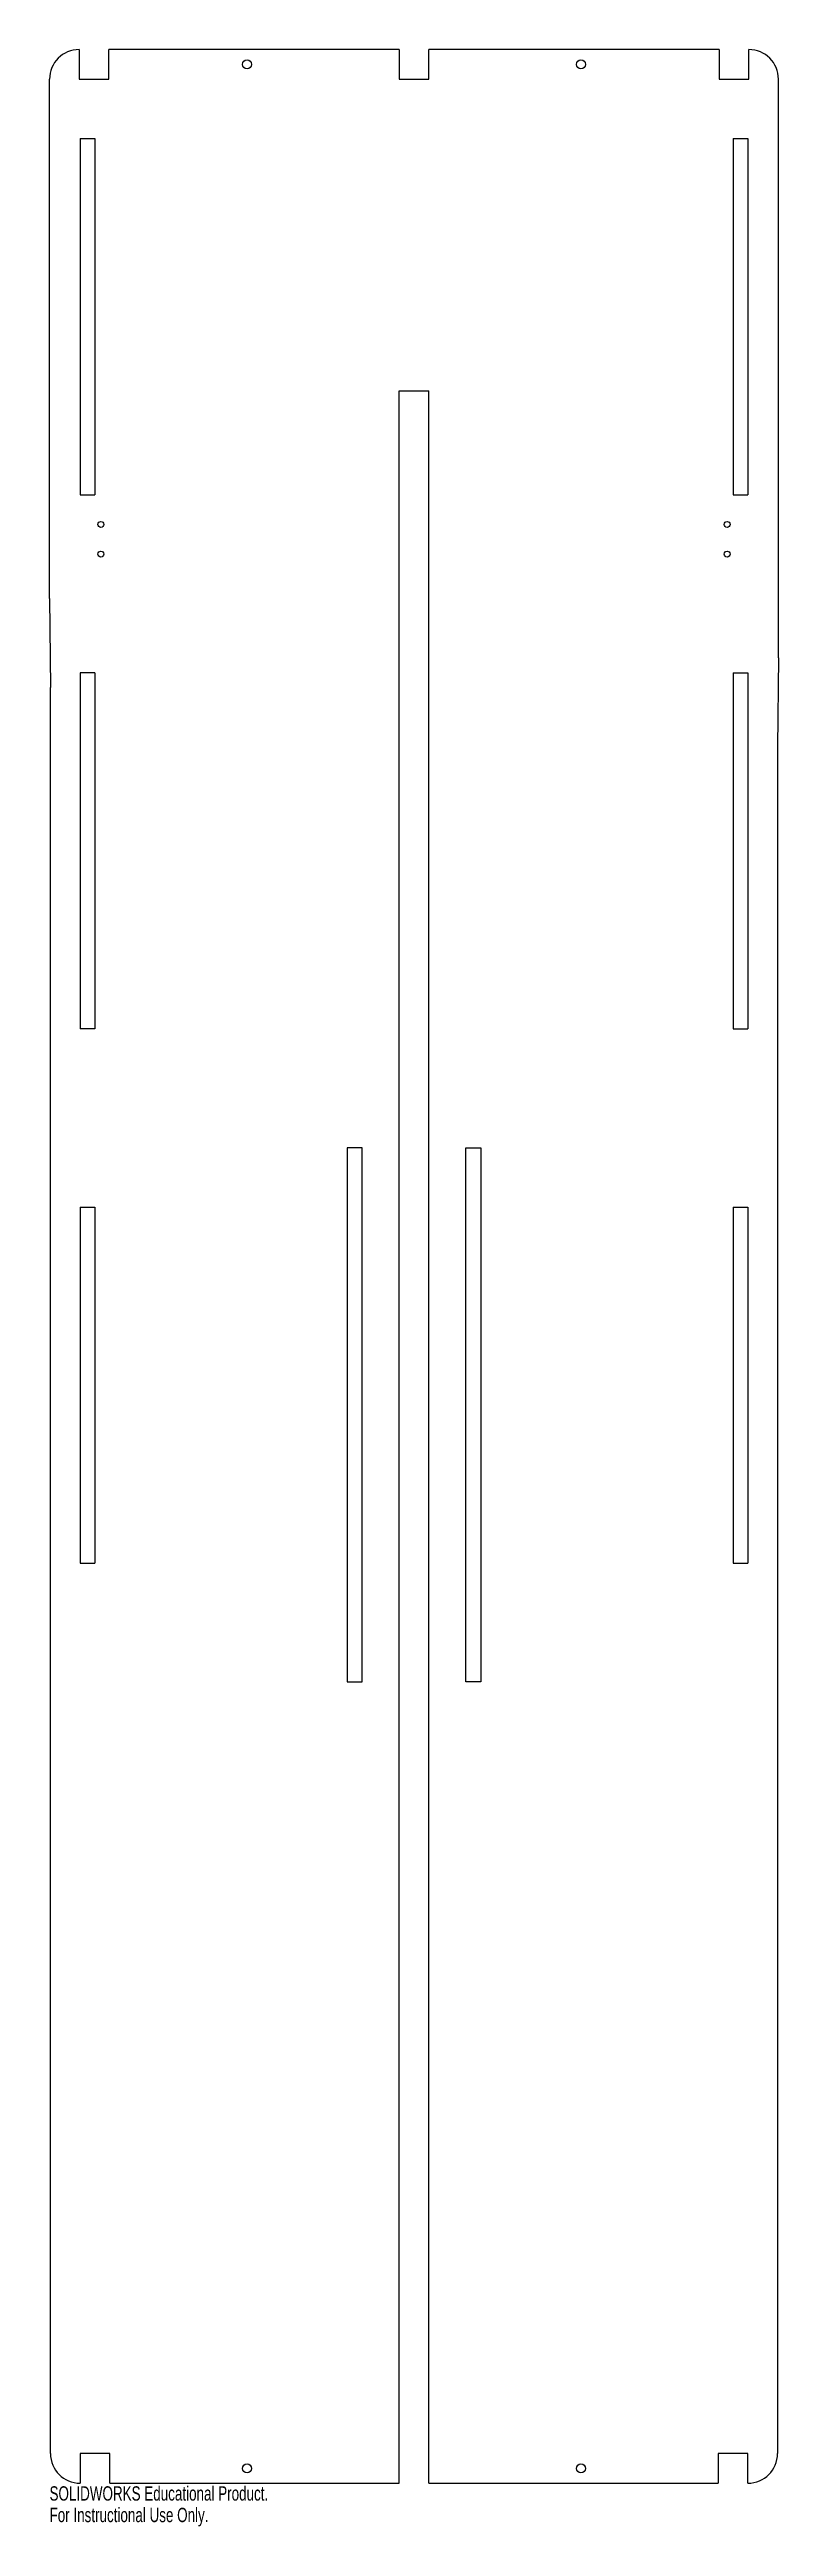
# Model space of a CAD drawing. Header units: millimetres. Extents: x 0 to 245, y -245 to 590.
import ezdxf

# ---------------------------------------------------------------- set-up
doc = ezdxf.new("R2010")
doc.units = ezdxf.units.MM
doc.styles.add('SLDTEXTSTYLE0', font='TXT', dxfattribs={"width": 0.7})

msp = doc.modelspace()

# ---------------------------------------------------------------- linework, layer by layer
at = {"color": 7, "linetype": 'Continuous', "lineweight": 25}
for p, q in [((9.7, 590), (9.7, 580)), ((19.7, 580), (19.7, 590)), ((117.5, 590), (19.7, 590)), ((117.5, 590), (117.5, 580)), ((127.5, 580), (127.5, 590)), ((225.3, 590), (127.5, 590)), ((225.3, 590), (225.3, 580)), ((235.3, 580), (235.3, 590)), ((-0.3, 405), (-0.3, 580)), ((9.7, 580), (19.7, 580)), ((117.5, 580), (127.5, 580)), ((225.3, 580), (235.3, 580)), ((245.3, 385), (245.3, 580)), ((10, 560), (10, 440)), ((10, 560), (15, 560)), ((15, 560), (15, 440)), ((230, 560), (230, 440)), ((230, 560), (235, 560)), ((235, 560), (235, 440)), ((117.5, 475), (127.5, 475)), ((117.5, -230), (117.5, 475)), ((127.5, -230), (127.5, 475)), ((10, 440), (15, 440)), ((230, 440), (235, 440)), ((-0.3, 405), (0, 375)), ((245.3, 385), (245, 355)), ((15, 380), (10, 380)), ((10, 380), (10, 260)), ((15, 380), (15, 260)), ((230, 380), (230, 260)), ((230, 380), (235, 380)), ((235, 380), (235, 260)), ((0, -220), (0, 375)), ((245, 355), (245, -220)), ((15, 260), (10, 260)), ((230, 260), (235, 260)), ((105, 220), (100, 220)), ((100, 220), (100, 40)), ((105, 40), (105, 220)), ((140, 220), (145, 220)), ((140, 40), (140, 220)), ((145, 220), (145, 40)), ((10, 200), (10, 80)), ((10, 200), (15, 200)), ((15, 200), (15, 80)), ((230, 200), (230, 80)), ((230, 200), (235, 200)), ((235, 200), (235, 80)), ((10, 80), (15, 80)), ((230, 80), (235, 80)), ((100, 40), (105, 40)), ((145, 40), (140, 40)), ((20, -220), (10, -220)), ((10, -220), (10, -230)), ((20, -230), (20, -220)), ((235, -220), (225, -220)), ((225, -220), (225, -230)), ((235, -230), (235, -220)), ((20, -230), (117.5, -230)), ((127.5, -230), (225, -230))]:
    msp.add_line(p, q, dxfattribs=at)
for centre, radius in [((66.25, 585), 1.5), ((178.75, 585), 1.5), ((17, 430), 1), ((228, 430), 1), ((17, 420), 1), ((228, 420), 1), ((66.25, -225), 1.5), ((178.75, -225), 1.5)]:
    msp.add_circle(centre, radius, dxfattribs=at)
for centre, start, end in [((9.7, 580), 90, 180), ((235.3, 580), 0, 90), ((10, -220), 180, 270), ((235, -220), 270, 0)]:
    msp.add_arc(centre, 10, start, end, dxfattribs=at)

# ---------------------------------------------------------------- texts
at = {"color": 7, "linetype": 'Continuous', "char_height": 4.8336, "attachment_point": 1, "style": 'SLDTEXTSTYLE0'}
for s, insert in [('SOLIDWORKS Educational Product.', (-0.3, -231.02)), ('For Instructional Use Only.', (-0.3, -238.27))]:
    msp.add_mtext(s, dxfattribs=dict(at, insert=insert))

doc.saveas('drawing.dxf')
